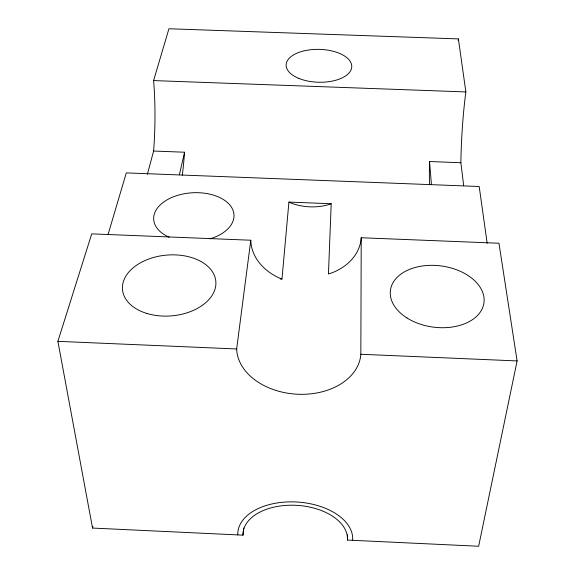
<?xml version="1.0" encoding="UTF-8"?>
<svg xmlns="http://www.w3.org/2000/svg" width="575" height="575" viewBox="0 0 575 575"><rect width="100%" height="100%" fill="white"/><g stroke="black" fill="none" stroke-linecap="round" stroke-linejoin="round"><path stroke-width="0.86" d="M57.888 341.342L236.656 348.967A62.215 44.289 3.8 0 0 297.943 394.249A62.215 44.289 3.8 0 0 360.841 354.265L361.222 237.748L498.956 243.239L517.112 360.935L478.644 546.25L347.408 540.069A52.296 31.294 3.6 0 0 295.823 505.303A52.296 31.294 3.6 0 0 243.002 535.152L92.539 528.066L57.888 341.342L91.727 233.86L250.793 240.228A55.293 43.046 3.8 0 0 278.293 277.531L281.973 279.055L288.916 202.091L331.207 203.744L328.447 273.973L332.178 272.751A54.855 42.938 3.8 0 0 361.222 237.748M347.408 540.069L347.487 534.714M243.002 535.152L243.75 528.008M458.182 40.681L458.397 38.906L168.928 28.75L153.597 80.586A85.833 15.338 -89 0 1 153.618 151.045L147.358 174.333M236.656 348.967L250.793 240.228M179.407 174.692L184.553 152.224L153.618 151.045M92.539 528.066L92.949 526.319M108.042 234.622L126.292 172.895L479.183 186.508L487.183 243.354M331.207 203.744L328.792 204.592A50.478 41.644 3.7 0 1 291.281 203.126L288.916 202.091M153.597 80.586L465.865 91.928A86.523 11.177 -86.7 0 0 460.877 162.725L463.673 185.66M429.467 184.762A86.444 8.453 -86.9 0 1 429.532 161.539L460.877 162.725M280.183 278.983L281.973 279.055M360.841 354.265L517.112 360.935M458.397 38.906L465.865 91.928M429.532 161.539L431.451 184.762M237.798 534.908A57.536 34.428 3.6 0 1 295.895 501.961A57.536 34.428 3.6 0 1 352.64 540.313M184.553 152.224A85.898 12.686 -88.8 0 1 182.297 175.224M169.172 237.202A40.221 24.358 -3.2 0 1 166.599 200.122A40.221 24.358 -3.2 0 1 227.456 202.558A40.221 24.358 -3.2 0 1 210.055 238.841M146.783 313.425A46.848 30.482 -5 0 0 215.891 282.361A46.848 30.482 -5 0 0 144.799 260.633A46.848 30.482 -5 0 0 146.783 313.425M406.913 317.925A47.186 30.849 7.6 0 0 483.402 305.49A47.186 30.849 7.6 0 0 421.245 266.16A47.186 30.849 7.6 0 0 406.913 317.925M298.748 78.365A32.811 16.438 1.5 0 0 351.44 68.734A32.811 16.438 1.5 0 0 306.683 50.312A32.811 16.438 1.5 0 0 298.748 78.365"/></g></svg>
